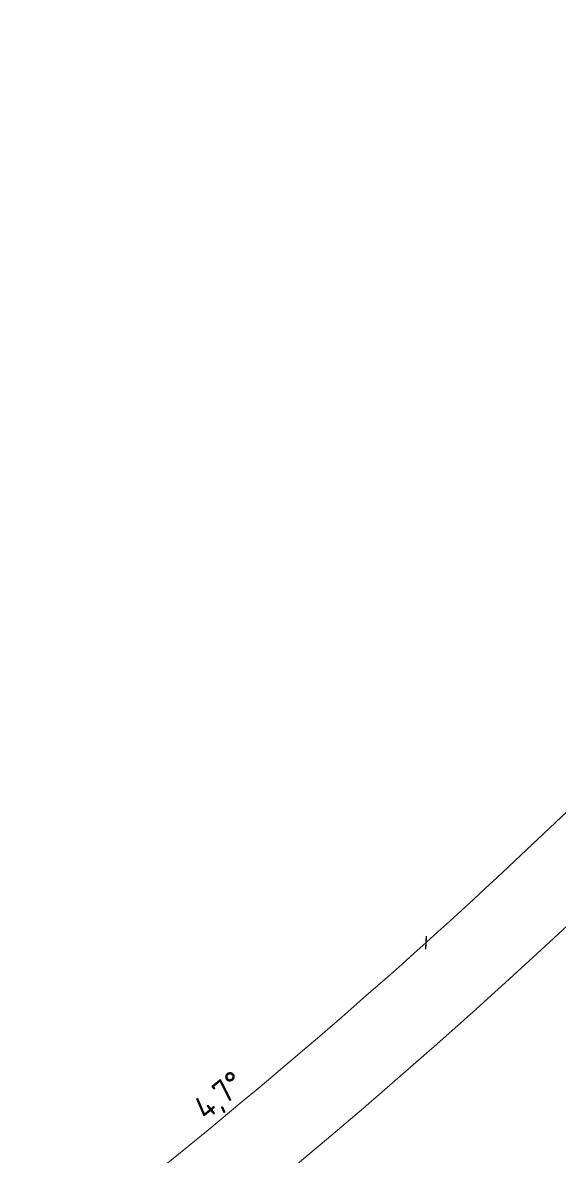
# Model space of a CAD drawing. Header units: millimetres. Extents: x -500444 to 437433, y -1435259 to 1593622.
# Drawn here: x -14816 to -5756, y -1368608 to -1349472 of the extents above; entities that cross this region are included whole.
import ezdxf

# ---------------------------------------------------------------- set-up
doc = ezdxf.new("R2010")
doc.units = ezdxf.units.MM
doc.layers.add('A-ANNO-DIMS', color=7, linetype='Continuous', lineweight=9)
doc.layers.add('Вставка', color=252, linetype='Continuous')
doc.styles.add('GOST 2.304', font='')
doc.styles.get('GOST 2.304').set_extended_font_data('GOST Common')
doc.linetypes.add('Truba', pattern='A,3e-05,[4,MSH_7,S=1,R=0,X=0,Y=0],-3.022072', length=3.022102)
doc.dimstyles.new('М-200', dxfattribs={"dimtxt": 400, "dimasz": 160, "dimexe": 200, "dimexo": 400, "dimgap": 50, "dimtad": 1, "dimdec": 0, "dimzin": 0, "dimdsep": 46, "dimtxsty": 'GOST 2.304', "dimblk": 'ARCHTICK', "dimcen": 180, "dimdle": 200, "dimadec": 0, "dimazin": 0, "dimtfac": 1, "dimtdec": 0, "dimtmove": 1, "dimatfit": 0, "dimfxl": 1, "dimtolj": 1, "dimtzin": 0, "dimarcsym": 0})

# ---------------------------------------------------------------- blocks, each defined once
blk = doc.blocks.new('_ArchTick')
at = {"color": 0, "linetype": 'ByBlock', "const_width": 0.15}
blk.add_lwpolyline([(-0.5, -0.5), (0.5, 0.5)], dxfattribs=at)
blk = doc.blocks.new('*D41')
at = {"layer": 'A-ANNO-DIMS', "color": 0, "lineweight": -2, "transparency": 16777216}
blk.add_arc((-165703.7676731799, -113309.3101140604), 107894.1889250758, 269.9999981265246, 325.9999989582677, dxfattribs=at)
at = {"layer": 'Defpoints', "color": 0, "lineweight": 30, "transparency": 16777216}
for p in [(-165703.7676731799, -113309.3091635258), (-165703.7668851693, -113309.3106455803), (-75741.26265267245, -173989.7883267059), (-131170.9544618714, -215527.9034105485), (-165703.7712240207, -221903.312837654)]:
    blk.add_point(p, dxfattribs=at)
at = {"layer": 'A-ANNO-DIMS', "color": 0, "lineweight": -2, "transparency": 16777216, "xscale": 160, "yscale": 160, "zscale": 160}
for p, rotation in [((-76255.43229090606, -173642.9765130139), 55.99999895826774), ((-165703.771201138, -221203.4990391362), 179.9999981265246)]:
    blk.add_blockref('_ArchTick', p, dxfattribs=dict(at, rotation=rotation))
at = {"layer": 'A-ANNO-DIMS', "color": 0, "transparency": 16777216, "insert": (-114299.5111252726, -207821.9792714138), "char_height": 400, "attachment_point": 5, "rotation": 28.54121534937681, "style": 'GOST 2.304'}
blk.add_mtext('\\A1;56,0%%D', dxfattribs=at)
blk = doc.blocks.new('*D49')
at = {"layer": 'A-ANNO-DIMS', "color": 0, "lineweight": -2, "transparency": 16777216}
blk.add_arc((-165703.7686911378, -113309.3078289523), 106494.141713299, 307.3333317369898, 311.9999983681028, dxfattribs=at)
at = {"layer": 'Defpoints', "color": 0, "lineweight": 30, "transparency": 16777216}
for p in [(-165703.7686908951, -113309.3078292706), (-165703.7686911378, -113309.3078289524), (-93508.46579741081, -193490.319327196), (-98845.4576435975, -196200.6129406621), (-100271.2220815831, -199098.2244218715)]:
    blk.add_point(p, dxfattribs=at)
at = {"layer": 'A-ANNO-DIMS', "color": 0, "lineweight": -2, "transparency": 16777216, "xscale": 160, "yscale": 160, "zscale": 160}
for p, rotation in [((-94445.28132693196, -192449.8802164296), 41.99999836810284), ((-101120.2832196807, -197985.0164094555), 217.3333317369898)]:
    blk.add_blockref('_ArchTick', p, dxfattribs=dict(at, rotation=rotation))
at = {"layer": 'A-ANNO-DIMS', "color": 0, "transparency": 16777216, "insert": (-97911.53359928326, -195062.1828750889), "char_height": 400, "attachment_point": 5, "rotation": 39.66666505254637, "style": 'GOST 2.304'}
blk.add_mtext('\\A1;4,7%%D', dxfattribs=at)
blk = doc.blocks.new('*D50')
at = {"layer": 'A-ANNO-DIMS', "color": 0, "lineweight": -2, "transparency": 16777216}
blk.add_arc((-165703.7686911378, -113309.3078289524), 106494.14157667, 311.9999983681029, 316.6666649920692, dxfattribs=at)
at = {"layer": 'Defpoints', "color": 0, "lineweight": 30, "transparency": 16777216}
for p in [(-165703.7686911378, -113309.3078289524), (-165703.7686911378, -113309.3078289524), (-87224.38054743188, -187350.7961837564), (-92323.17384974206, -190486.3153562902), (-93508.46579741078, -193490.3193271959)]:
    blk.add_point(p, dxfattribs=at)
at = {"layer": 'A-ANNO-DIMS', "color": 0, "lineweight": -2, "transparency": 16777216, "xscale": 160, "yscale": 160, "zscale": 160}
for p, rotation in [((-88242.73926226713, -186390.0242319233), 46.66666499206922), ((-94445.28141835448, -192449.8801148944), 221.9999983681029)]:
    blk.add_blockref('_ArchTick', p, dxfattribs=dict(at, rotation=rotation))
at = {"layer": 'A-ANNO-DIMS', "color": 0, "transparency": 16777216, "insert": (-91484.96703164282, -189275.676494737), "char_height": 400, "attachment_point": 5, "rotation": 44.33333168008603, "style": 'GOST 2.304'}
blk.add_mtext('\\A1;4,7%%D', dxfattribs=at)
blk = doc.blocks.new('Оси200')
at = {"layer": 'A-ANNO-DIMS', "color": 253}
dim = blk.add_angular_dim_2l(base=(-131170.9544618714, -215527.9034105485), line1=((-165703.7668851693, -113309.3106455803), (-75741.26265267248, -173989.7883267059)), line2=((-165703.7676731799, -113309.3091635258), (-165703.7712240207, -221903.312837654)), text='56,0%%D', dimstyle='М-200', override={"dimadec": 2, "dimtmove": 2}, dxfattribs=at)
dim.commit()
dim.dimension.update_dxf_attribs({"geometry": '*D41', "text_midpoint": (-114299.5111252726, -207821.9792714138), "dimtype": 130})
for base, line1, line2, picture, middle in [((-98845.4576435975, -196200.6129406621), ((-165703.7686911378, -113309.3078289524), (-93508.46579741081, -193490.319327196)), ((-165703.7686908951, -113309.3078292706), (-100271.2220815831, -199098.2244218715)), '*D49', (-97911.53359928326, -195062.1828750889)), ((-92323.17384974206, -190486.3153562902), ((-165703.7686911378, -113309.3078289524), (-87224.38054743188, -187350.7961837564)), ((-165703.7686911378, -113309.3078289524), (-93508.46579741081, -193490.319327196)), '*D50', (-91484.9670316428, -189275.676494737))]:
    dim = blk.add_angular_dim_2l(base=base, line1=line1, line2=line2, text='4,7%%D', dimstyle='М-200', dxfattribs=at)
    dim.commit()
    dim.dimension.update_dxf_attribs({"geometry": picture, "text_midpoint": middle})
blk = doc.blocks.new('A$C20f07326')
at = {"layer": 'A-ANNO-DIMS', "color": 253}
blk.add_blockref('Оси200', (404603.7451010537, 213803.6186243605), dxfattribs=at)

msp = doc.modelspace()

# ---------------------------------------------------------------- block references
at = {"layer": 'Вставка', "linetype": 'Truba', "lineweight": 30, "ltscale": 100}
msp.add_blockref('A$C20f07326', (-318165.7160383407, -1386353.613174126), dxfattribs=at)

doc.saveas('drawing.dxf')
